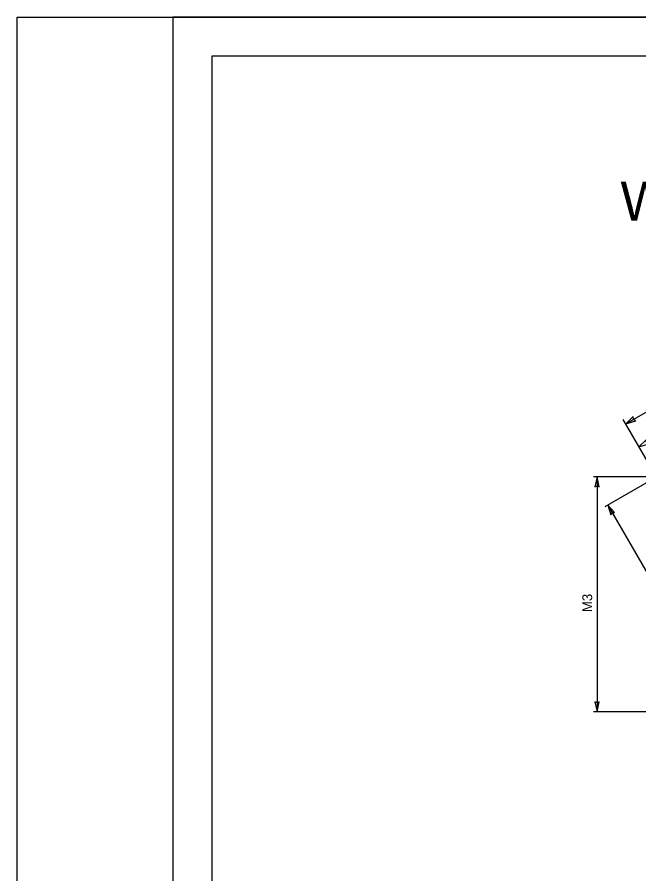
# Model space of a CAD drawing. Extents: x 0 to 36, y 0 to 22.
# Drawn here: x 0 to 7.98, y 11 to 22 of the extents above; entities that cross this region are included whole.
import ezdxf

# ---------------------------------------------------------------- set-up
doc = ezdxf.new("R2010")
doc.units = 0
for name, color, linetype in [('03-Dimensions', 7, 'Continuous'), ('33-Program-Charts', 7, 'Continuous'), ('Level 2', 7, 'Continuous'), ('S_PL_Dimens_PR', 7, 'Continuous'), ('SB_PL_BORDER', 7, 'Continuous'), ('SB_PL_CUTLINE2_PR', 7, 'Continuous'), ('SB_PL_CUTLINE_PR', 7, 'Continuous'), ('SB_PL_SBL4_PR', 7, 'Continuous')]:
    doc.layers.add(name, color=color, linetype=linetype)

# ---------------------------------------------------------------- blocks, each defined once
blk = doc.blocks.new('Arhead')
at = {"layer": 'S_PL_Dimens_PR'}
blk.add_lwpolyline([(0, 0), (-0.157, 0.039), (-0.138, 0), (-0.157, -0.039)], close=True, dxfattribs=at)

msp = doc.modelspace()

# ---------------------------------------------------------------- linework, layer by layer
at = {"layer": '03-Dimensions'}
for p, q in [((7.813, 16.778), (9.713, 17.874)), ((8.175, 16.15), (7.781, 16.832)), ((8.206, 16.096), (7.399, 16.096)), ((7.444, 16.096), (7.444, 13.082)), ((8.131, 16.052), (7.542, 15.712)), ((7.581, 15.735), (8.932, 13.397)), ((9.032, 13.082), (7.399, 13.082))]:
    msp.add_line(p, q, dxfattribs=at)
for points in [[(7.473, 15.969), (7.444, 16.096), (7.415, 15.97), (7.444, 15.983)], [(7.67, 15.64), (7.581, 15.735), (7.619, 15.611), (7.638, 15.638)], [(7.415, 13.208), (7.444, 13.082), (7.473, 13.208), (7.444, 13.195)]]:
    msp.add_lwpolyline(points, close=True, dxfattribs=at)
at = {"layer": 'Level 2'}
msp.add_lwpolyline([(2.5, 1.475), (35.5, 1.475), (35.5, 21.5), (2.5, 21.5)], close=True, dxfattribs=at)
at = {"layer": 'S_PL_Dimens_PR'}
msp.add_line((7.813, 16.778), (7.829, 16.787), dxfattribs=at)
at = {"layer": 'SB_PL_BORDER'}
msp.add_lwpolyline([(35.5, 21.5), (2.5, 21.5), (2.5, 1.475), (0, 0), (0, 22), (36, 22), (36, 0), (0, 0), (2.5, 1.475), (35.5, 1.475)], close=True, dxfattribs=at)
at = {"layer": 'SB_PL_CUTLINE2_PR'}
msp.add_lwpolyline([(36, 0), (36, 22), (2, 22), (2, 0)], close=True, dxfattribs=at)
at = {"layer": 'SB_PL_CUTLINE_PR'}
msp.add_lwpolyline([(0, 22), (36, 22), (36, 0), (0, 0)], close=True, dxfattribs=at)
msp.add_lwpolyline([(0, 22), (36, 22), (36, 0), (0, 0)], close=True, dxfattribs=at)
at = {"layer": 'SB_PL_SBL4_PR'}
msp.add_lwpolyline([(2.5, 0.5), (35.5, 0.5), (35.5, 21.5), (2.5, 21.5)], close=True, dxfattribs=at)

# ---------------------------------------------------------------- block references
at = {"layer": 'S_PL_Dimens_PR', "xscale": 0.823728813559322}
for p, yscale, rotation in [((7.813, 16.778), 0.823728813559322, -150.00145837472388), ((7.981, 16.485), 0.8237288135593219, -150.00047895008066)]:
    msp.add_blockref('Arhead', p, dxfattribs=dict(at, yscale=yscale, rotation=rotation))

# ---------------------------------------------------------------- texts
at = {"layer": '03-Dimensions'}
msp.add_text(' M3 ', height=0.126, rotation=90, dxfattribs=at).set_placement((7.381, 14.315))
at = {"layer": '33-Program-Charts'}
msp.add_text('WINGS SKEWED 50% FROM ROADWAY TO BREASTWALL', height=0.5, dxfattribs=at).set_placement((7.745, 19.388))

doc.saveas('drawing.dxf')
